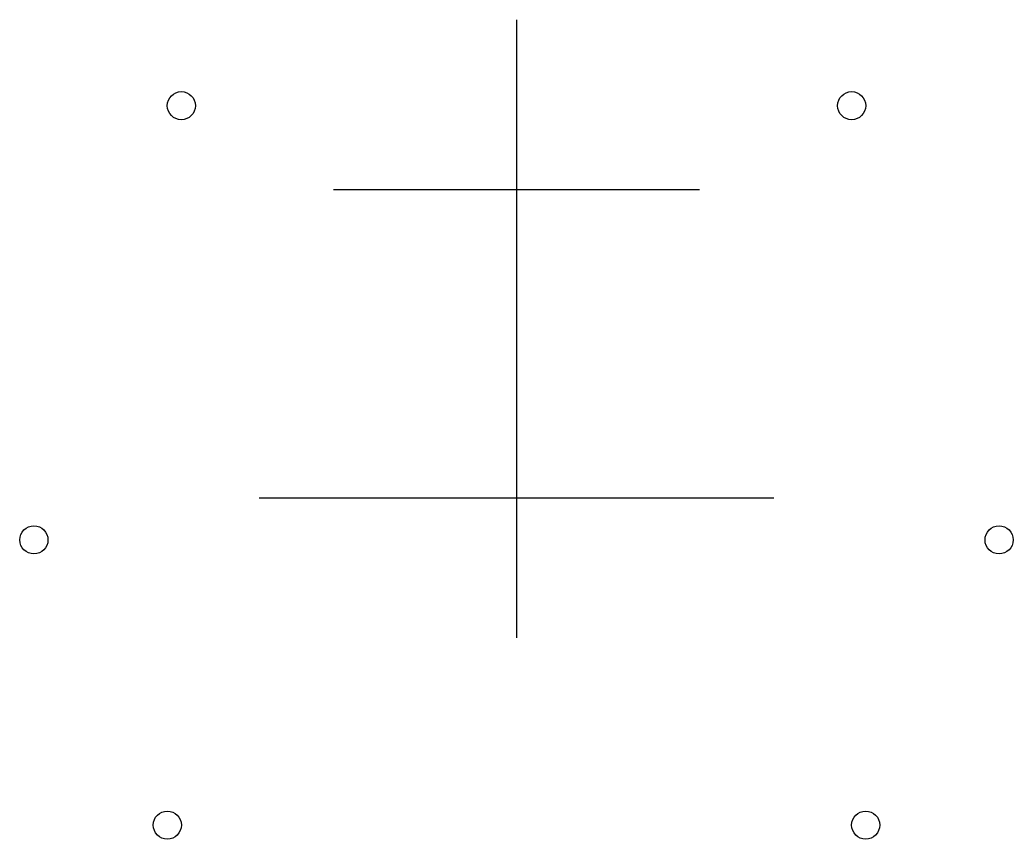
# Model space of a CAD drawing. Header units: millimetres. Extents: x 537 to 2166, y 622 to 2050.
# Drawn here: x 1936.6 to 2166.3, y 1665.7 to 1855.3 of the extents above; entities that cross this region are included whole.
import ezdxf

# ---------------------------------------------------------------- set-up
doc = ezdxf.new("R2010")
doc.units = ezdxf.units.MM

msp = doc.modelspace()

# ---------------------------------------------------------------- linework, layer by layer
for p, q in [((2051.478, 1855.288), (2051.478, 1712.288)), ((2009.128, 1816.029), (2093.828, 1816.029)), ((1991.978, 1744.69), (2110.978, 1744.69))]:
    msp.add_line(p, q)
for centre in [(1973.978, 1835.423), (2128.978, 1835.423), (1939.88, 1734.951), (2163.075, 1734.951), (1970.728, 1668.955), (2132.228, 1668.955)]:
    msp.add_circle(centre, 3.25)

doc.saveas('drawing.dxf')
